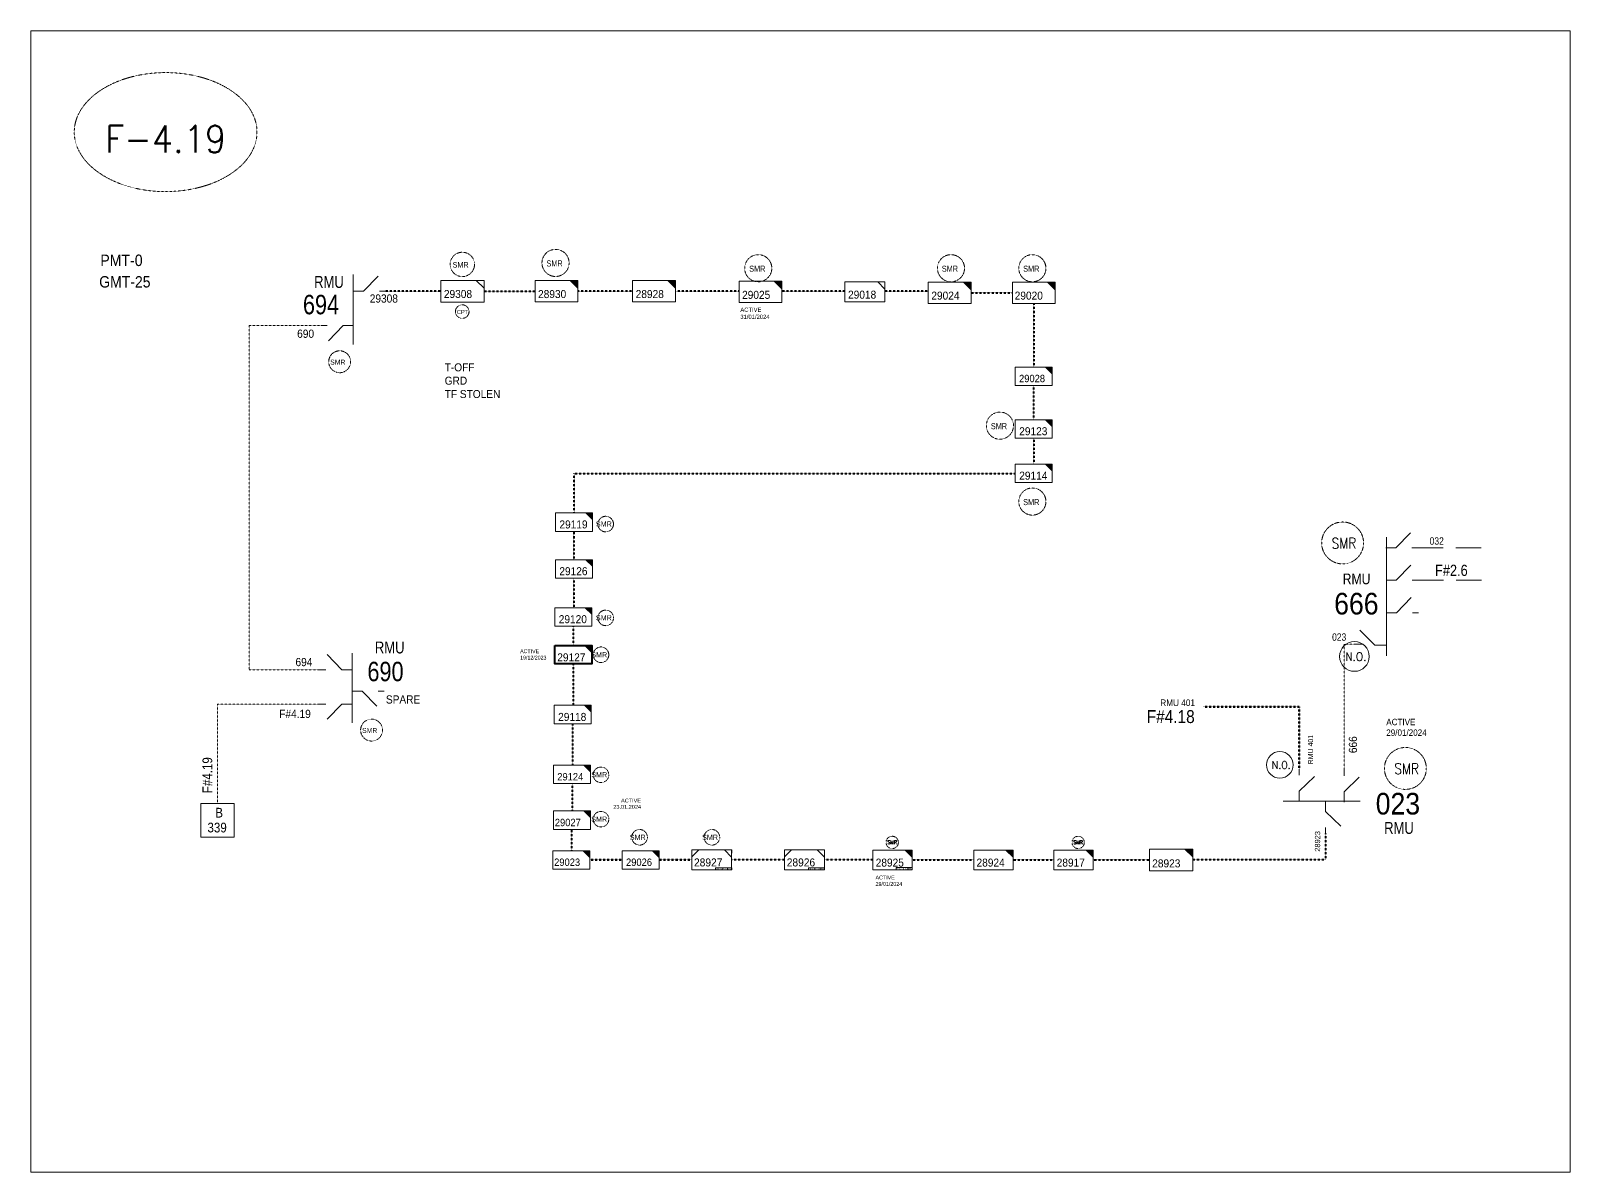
# Model space of a CAD drawing. Header units: metres. Extents: x 65984 to 144644, y -19036 to 23726.
# Drawn here: x 108296 to 110067, y -11304 to -9991 of the extents above; entities that cross this region are included whole.
import ezdxf
from ezdxf.enums import TextEntityAlignment as Align

# ---------------------------------------------------------------- set-up
doc = ezdxf.new("R2010")
doc.units = ezdxf.units.M
doc.header["$MEASUREMENT"] = 0
doc.linetypes.add('DGN Style 3', pattern=[0.013877, 0, -0.013877])
doc.linetypes.add('HIDDEN2', pattern=[2381.25, 1587.5, -793.75])
doc.layers.get('0').update_dxf_attribs({"color": 95, "lineweight": 40})
for name, color, linetype, lineweight in [('CONTRACTOR NAME', 95, 'Continuous', 40), ('d_eos', 111, 'Continuous', 40), ('d_eos no', 121, 'Continuous', 40), ('d_switch', 95, 'Continuous', 40), ('d_tf no', 6, 'Continuous', 40), ('d_ug cable', 95, 'Continuous', 40), ('d_ug main line', 95, 'Continuous', 40), ('d_unit sub', 7, 'Continuous', 40), ('fedr no', 95, 'Continuous', 40), ('GRID STATION  04', 7, 'Continuous', 40), ('Level 37', 7, 'Continuous', 0), ('O H MAIN FEEDER', 4, 'Continuous', 100), ('SW N O', 114, 'Continuous', 30)]:
    doc.layers.add(name, color=color, linetype=linetype, lineweight=lineweight)
doc.styles.add('NASKHF', font='naskhf.shx', dxfattribs={"height": 8})
doc.styles.get("Standard").update_dxf_attribs({"font": 'txt.shx'})
doc.styles.add('Style-Arial', font='arial.ttf')
doc.styles.add('Style-ENGINEERING', font='ENGINEERING.shx')
doc.styles.add('Style-msdefault', font='msdefault.shx')
doc.styles.add('Style-STANDARD', font='STANDARD.shx')

# ---------------------------------------------------------------- blocks, each defined once
blk = doc.blocks.new('TF_8')
at = {"color": 0, "linetype": 'ByBlock', "lineweight": -2}
blk.add_line((6.3, 4.95), (9.9, 1.35), dxfattribs=at)
blk.add_3dface([(-10.1, 4.95), (9.9, 4.95), (9.9, -5.05), (-10.1, -5.05)], dxfattribs=at)
blk = doc.blocks.new('exist.us-1000kva')
at = {"color": 0, "linetype": 'ByBlock', "lineweight": -2, "flags": 128}
blk.add_lwpolyline([(40, 12.9), (32.8, 20), (40, 20)], close=True, dxfattribs=at)
at = {"color": 0, "linetype": 'ByBlock', "lineweight": -2, "extrusion": (0, 0, -1)}
blk.add_solid([(-40, 12.9), (-32.8, 20), (-40, 20)], dxfattribs=at)
at = {"color": 0, "linetype": 'ByBlock', "lineweight": -2, "xscale": 2, "yscale": 2}
blk.add_blockref('TF_8', (20.2, 10.1), dxfattribs=at)
blk = doc.blocks.new('*U1050')
at = {"layer": 'CONTRACTOR NAME', "color": 140, "lineweight": 13, "ltscale": 0.498271, "flags": 128}
for points in [[(1.71, -0.49), (-3.71, -0.49), (-3.71, 0.49), (1.71, 0.49)], [(3.71, -0.49), (1.71, -0.49), (1.71, 0.49), (3.71, 0.49)]]:
    blk.add_lwpolyline(points, close=True, dxfattribs=at)
at = {"layer": 'CONTRACTOR NAME', "color": 140, "lineweight": 13, "style": 'Style-msdefault', "width": 0.945946}
for s, height, p in [('2017.08.17', 0.683, (-3.48, 0.35)), ('MTC', 0.572, (2.05, 0.29))]:
    blk.add_text(s, height=height, dxfattribs=at).set_placement(p, align=Align.TOP_LEFT)
blk = doc.blocks.new('*U1051')
at = {"layer": 'd_eos', "color": 2, "linetype": 'Continuous', "lineweight": 13, "ltscale": 1.588397}
for p, q in [((-4.65, 7.44), (-11.44, 14.45)), ((0, -16.16), (0, 16.17)), ((-12.09, 7.44), (-14.92, 7.44)), ((0, 7.44), (-4.65, 7.44)), ((0, -8.41), (4.65, -8.41)), ((4.65, -8.41), (11.45, -15.42)), ((12.09, -8.41), (14.92, -8.41))]:
    blk.add_line(p, q, dxfattribs=at)
blk = doc.blocks.new('*U2528')
at = {"layer": 'd_unit sub', "color": 2, "linetype": 'Continuous', "lineweight": 13, "flags": 128}
for points in [[(-9.48, 1.38), (-6.07, 4.73), (-9.48, 4.73)], [(9.49, 1.32), (6.02, 4.73), (9.5, 4.73)]]:
    blk.add_lwpolyline(points, close=True, dxfattribs=at)
at = {"layer": 'd_unit sub', "color": 2, "linetype": 'Continuous', "lineweight": 13, "xscale": 0.9486633457507596, "yscale": 0.9486633457507596, "zscale": 0.4380515265747434, "rotation": 359.9999999999999}
blk.add_blockref('TF_8', (0.1, 0.04), dxfattribs=at)
blk = doc.blocks.new('*U2529')
at = {"layer": 'd_tf no', "color": 194, "linetype": 'Continuous', "lineweight": 13, "flags": 128}
for points in [[(-9.48, 1.38), (-6.07, 4.73), (-9.48, 4.73)], [(9.49, 1.32), (6.02, 4.73), (9.5, 4.73)]]:
    blk.add_lwpolyline(points, close=True, dxfattribs=at)
at = {"layer": 'd_tf no', "color": 194, "linetype": 'Continuous', "lineweight": 13, "xscale": 0.9486633457507596, "yscale": 0.9486633457507596, "zscale": 0.4380515265747434, "rotation": 359.9999999999999}
blk.add_blockref('TF_8', (0.1, 0.04), dxfattribs=at)
blk = doc.blocks.new('*U893')
at = {"layer": 'SW N O', "color": 3, "lineweight": 13}
blk.add_circle((0, 0), 16.8, dxfattribs=at)
at = {"layer": 'SW N O', "color": 3, "lineweight": 13, "style": 'Style-STANDARD'}
blk.add_text('N.O.', height=9.6, dxfattribs=at).set_placement((1.7, -0.2), align=Align.MIDDLE_CENTER)

msp = doc.modelspace()

# ---------------------------------------------------------------- linework, layer by layer
at = {"layer": 'CONTRACTOR NAME', "color": 140, "lineweight": 13, "ltscale": 0.498271, "flags": 128}
for points in [[(109203.7, -10955.9), (109190.2, -10955.9), (109190.2, -10953.5), (109203.7, -10953.5)], [(109208.6, -10955.9), (109203.7, -10955.9), (109203.7, -10953.5), (109208.6, -10953.5)]]:
    msp.add_lwpolyline(points, close=True, dxfattribs=at)
at = {"layer": 'CONTRACTOR NAME', "color": 131, "lineweight": 13, "ltscale": 0.498271, "flags": 128}
for points in [[(109304.6, -10955.7), (109291.1, -10955.7), (109291.1, -10953.3), (109304.6, -10953.3)], [(109309.6, -10955.7), (109304.6, -10955.7), (109304.6, -10953.3), (109309.6, -10953.3)]]:
    msp.add_lwpolyline(points, close=True, dxfattribs=at)
at = {"layer": 'd_eos', "color": 7, "linetype": 'Continuous', "lineweight": 13, "ltscale": 1.588397}
for p, q in [((109865.9, -10585.4), (109882.9, -10568)), ((109854.4, -10585.4), (109865.9, -10585.4)), ((109855, -10573), (109855, -10709.8)), ((109884.5, -10585.4), (109891.5, -10585.4)), ((109866.3, -10622.7), (109883.2, -10605.3)), ((109854.7, -10622.7), (109866.3, -10622.7)), ((109884.8, -10622.7), (109891.9, -10622.7)), ((109866.6, -10660.1), (109883.5, -10642.6)), ((109855, -10660.1), (109866.6, -10660.1)), ((109885.1, -10660.1), (109892.1, -10660.1)), ((109841.6, -10697.4), (109824.7, -10680)), ((109827.6, -10696.3), (109820.6, -10696.3)), ((109855, -10697.4), (109841.6, -10697.4)), ((109754.9, -10847), (109754.9, -10839.9)), ((109754.9, -10865.5), (109772.3, -10848.6)), ((109806.3, -10847.7), (109806.3, -10840.7)), ((109806.3, -10866.2), (109823.8, -10849.3)), ((109754.9, -10877), (109754.9, -10865.5)), ((109806.3, -10877.8), (109806.3, -10866.2)), ((109736.4, -10877), (109824.9, -10877)), ((109785.1, -10877), (109785.1, -10888.6)), ((109785.1, -10888.6), (109802.6, -10905.5)), ((109785.1, -10907.1), (109785.1, -10914.2))]:
    msp.add_line(p, q, dxfattribs=at)
at = {"layer": 'd_eos', "color": 2, "linetype": 'Continuous', "lineweight": 13, "ltscale": 1.588397}
for p, q in [((108653.6, -10725.8), (108636.7, -10708.3)), ((108665.2, -10706.5), (108665.2, -10786.9)), ((108635.1, -10725.8), (108628.1, -10725.8)), ((108665.2, -10725.8), (108653.6, -10725.8)), ((108635.1, -10765.2), (108628.1, -10765.2)), ((108653.6, -10765.2), (108636.7, -10782.6)), ((108665.2, -10765.2), (108653.6, -10765.2)), ((108665.2, -10750.2), (108676.8, -10750.2)), ((108676.8, -10750.2), (108693.7, -10767.6)), ((108695.3, -10750.2), (108702.3, -10750.2))]:
    msp.add_line(p, q, dxfattribs=at)
at = {"layer": 'd_ug cable', "color": 194, "linetype": 'DGN Style 3', "lineweight": 40}
for p, q in [((108817.1, -10290.2), (108875.7, -10290.2)), ((109377.3, -10292), (109424.8, -10292)), ((109449.5, -10304.3), (109449.5, -10377.4)), ((109449.5, -10438), (109449.5, -10398.7)), ((109449.5, -10459.3), (109449.5, -10489.2)), ((108918.4, -10856.7), (108918.4, -10888.1)), ((109162.6, -10944.2), (109101.9, -10944.2)), ((109264.4, -10944.5), (109208.6, -10944.5)), ((109309.6, -10944.5), (109380.4, -10944.5))]:
    msp.add_line(p, q, dxfattribs=at)
at = {"layer": 'd_ug cable', "color": 194, "linetype": 'DGN Style 3', "lineweight": 100}
for p, q in [((108938.8, -10944.5), (108976.1, -10944.5)), ((109018.6, -10944.5), (109055.9, -10944.5))]:
    msp.add_line(p, q, dxfattribs=at)
at = {"layer": 'd_ug cable', "color": 194, "linetype": 'DGN Style 3', "lineweight": 40, "flags": 128}
for points in [[(108767.3, -10290.2), (108703.9, -10290.2)], [(108988, -10290.2), (108925, -10290.2)], [(109110.4, -10290.2), (109037.3, -10290.2)], [(109232, -10290.2), (109159.6, -10290.2)], [(109328.1, -10290.2), (109278.3, -10290.2)], [(108920.6, -10545.2), (108920.6, -10499.8), (109428.2, -10499.8)], [(108920.4, -10566.5), (108920.4, -10599)], [(108920.4, -10620.3), (108920.4, -10654.2)], [(108919.7, -10675.5), (108919.7, -10697.7)], [(108919.7, -10719), (108919.7, -10766.6)], [(108919, -10787.8), (108919, -10835.5)], [(108917.6, -10909.3), (108917.6, -10933.8)], [(109785.1, -10914.2), (109785.1, -10944.5), (109632.3, -10944.5)], [(109425.6, -10944.5), (109472.7, -10944.5)], [(109517.8, -10944.5), (109582.7, -10944.5)]]:
    msp.add_lwpolyline(points, dxfattribs=at)
at = {"layer": 'd_ug cable', "color": 194, "linetype": 'DGN Style 3', "lineweight": 13, "flags": 128}
for points in [[(108628.1, -10725.8), (108547, -10725.8), (108547, -10329.7), (108629.6, -10329.7)], [(109806.3, -10840.7), (109806.3, -10696.3), (109820.6, -10696.3)], [(108510.5, -10879.7), (108510.5, -10765.2), (108630.6, -10765.2)]]:
    msp.add_lwpolyline(points, dxfattribs=at)
at = {"layer": 'd_ug cable', "color": 251, "linetype": 'DGN Style 3', "lineweight": 100, "flags": 128}
for points in [[(109644.3, -10768.5), (109754.9, -10768.5)], [(109754.9, -10768.5), (109754.9, -10839.9)]]:
    msp.add_lwpolyline(points, dxfattribs=at)
at = {"layer": 'd_ug cable', "color": 2, "linetype": 'DGN Style 3', "lineweight": 13}
for centre, radius in [((108792.1, -10259.4), 14), ((108899.3, -10257.7), 15.6), ((109132.5, -10263.8), 15.6), ((109354.2, -10263.8), 15.6), ((109447.8, -10263.8), 15.6), ((108651, -10371.4), 12.6), ((109410.5, -10444.9), 15.6), ((109447.8, -10532.2), 15.6), ((108957, -10558.1), 8.96), ((109804.7, -10579.8), 24.1), ((108957, -10666), 8.96), ((108951.6, -10708.4), 8.96), ((108687.7, -10795.1), 12.6), ((109876.9, -10839.2), 24.1), ((108951.6, -10846.5), 8.96), ((108951.6, -10897.6), 8.96), ((108996, -10918.4), 8.96), ((109079.2, -10918.4), 8.96), ((109286.6, -10924.3), 7.08), ((109500.5, -10924.3), 7.08)]:
    msp.add_circle(centre, radius, dxfattribs=at)
at = {"layer": 'd_ug cable', "color": 2, "linetype": 'DGN Style 3', "lineweight": 0}
msp.add_circle((108792, -10313.7), 7.81, dxfattribs=at)
at = {"layer": 'd_ug main line', "color": 1, "linetype": 'HIDDEN2', "lineweight": 13, "ltscale": 0.018289}
for points in [[(109891.5, -10585.4), (109977.3, -10585.4)], [(109891.9, -10622.7), (109977.3, -10622.7)]]:
    msp.add_lwpolyline(points, dxfattribs=at)
at = {"layer": 'fedr no', "color": 82, "linetype": 'DGN Style 3', "lineweight": 13, "true_color": 0x1dc70e}
msp.add_ellipse((108450.8, -10107.2), major_axis=(105.1, 0), ratio=0.651175, dxfattribs=at)
at = {"layer": 'GRID STATION  04', "color": 194, "linetype": 'Continuous', "lineweight": 13, "ltscale": 1.313769, "flags": 128}
msp.add_lwpolyline([(108491.3, -10918.2), (108491.3, -10879.7), (108529.8, -10879.7), (108529.8, -10918.2)], close=True, dxfattribs=at)
at = {"layer": 'O H MAIN FEEDER', "color": 140, "lineweight": 13, "ltscale": 0.861012, "flags": 128}
msp.add_lwpolyline([(110066.5, -9990.7), (108295.7, -9990.7), (108295.7, -11303.6), (110066.5, -11303.6)], close=True, dxfattribs=at)

# ---------------------------------------------------------------- block references
at = {"layer": 'CONTRACTOR NAME', "color": 140, "lineweight": 13, "ltscale": 0.498271, "xscale": 2.48832, "yscale": 2.48832, "zscale": 2.48832}
msp.add_blockref('*U1050', (109092.7, -10954.7), dxfattribs=at)
at = {"layer": 'd_eos', "color": 2, "linetype": 'Continuous', "lineweight": 13, "ltscale": 1.588397, "extrusion": (0, 0, -1), "xscale": 2.488319999999999, "yscale": 2.488319999999999, "zscale": 2.488319999999999, "rotation": 180}
msp.add_blockref('*U1051', (-108666.7, -10311.2), dxfattribs=at)
at = {"layer": 'd_tf no', "color": 2, "linetype": 'Continuous', "lineweight": 40, "xscale": 1.061921083366879, "yscale": 1.061921083366879, "zscale": 1.061921083366879, "rotation": 359.9999999999999}
msp.add_blockref('exist.us-1000kva', (108898.5, -10719), dxfattribs=at)
at = {"layer": 'd_tf no', "color": 194, "linetype": 'Continuous', "lineweight": 13, "xscale": 2.424192175907614, "yscale": 2.424192175907614, "zscale": 2.424192175907614}
msp.add_blockref('*U2529', (109185.6, -10944.4), dxfattribs=at)
at = {"layer": 'd_unit sub', "color": 2, "linetype": 'Continuous', "lineweight": 13}
for name, p, xscale, yscale, zscale in [('TF_8', (108792.4, -10290.1), 2.491792034661326, 2.491792034661326, 1.061921083366879), ('*U2528', (109078.9, -10944.4), 2.424192175907614, 2.424192175907614, 2.424192175907614)]:
    msp.add_blockref(name, p, dxfattribs=dict(at, xscale=xscale, yscale=yscale, zscale=zscale))
at = {"layer": 'd_unit sub', "color": 2, "linetype": 'Continuous', "lineweight": 13, "zscale": 1.061921083366879, "rotation": 359.9999999999999}
for p, xscale, yscale in [((108875.7, -10302.5), 1.230897294320241, 1.230897294320241), ((109328.1, -10304.3), 1.230897294320241, 1.230897294320241), ((109424.8, -10304.3), 1.230897294320241, 1.230897294320241), ((109428.2, -10459.3), 1.061921083366879, 1.061921083366879), ((109428.2, -10510.4), 1.061921083366879, 1.061921083366879), ((108899.4, -10566.5), 1.061921083366879, 1.061921083366879), ((108898.5, -10675.5), 1.061921083366879, 1.061921083366879), ((108897.1, -10856.7), 1.061921083366879, 1.061921083366879), ((108897.1, -10909.3), 1.061921083366879, 1.061921083366879), ((108976.1, -10955.1), 1.061921083366879, 1.061921083366879)]:
    msp.add_blockref('exist.us-1000kva', p, dxfattribs=dict(at, xscale=xscale, yscale=yscale))
at = {"layer": 'd_unit sub', "color": 194, "linetype": 'Continuous', "lineweight": 13, "zscale": 1.061921083366879, "rotation": 359.9999999999999}
for p, xscale, yscale in [((108988, -10302.5), 1.230897294320241, 1.230897294320241), ((109428.2, -10398.7), 1.061921083366879, 1.061921083366879), ((108899.2, -10620.3), 1.061921083366879, 1.061921083366879), ((108897.8, -10787.8), 1.061921083366879, 1.061921083366879), ((108896.3, -10955.1), 1.061921083366879, 1.061921083366879), ((109380.4, -10955.7), 1.129593633916104, 1.129593633916104), ((109582.7, -10956.9), 1.240163015179926, 1.240163015179926)]:
    msp.add_blockref('exist.us-1000kva', p, dxfattribs=dict(at, xscale=xscale, yscale=yscale))
at = {"layer": 'd_unit sub', "color": 131, "linetype": 'Continuous', "lineweight": 13, "zscale": 1.061921083366879, "rotation": 359.9999999999999}
for p, xscale, yscale in [((109110.4, -10303.4), 1.230897294320241, 1.230897294320241), ((109264.4, -10955.7), 1.129593633916104, 1.129593633916104), ((109472.7, -10955.7), 1.129593633916104, 1.129593633916104)]:
    msp.add_blockref('exist.us-1000kva', p, dxfattribs=dict(at, xscale=xscale, yscale=yscale))
at = {"layer": 'd_unit sub', "color": 194, "linetype": 'Continuous', "lineweight": 13, "xscale": 2.312188655945086, "yscale": 2.312188655945086, "zscale": 1.061921083366879}
msp.add_blockref('TF_8', (109255.4, -10290.9), dxfattribs=at)
at = {"layer": 'SW N O', "color": 3, "lineweight": 13}
for p, xscale, yscale, zscale in [((109818.3, -10710.4), 1.015891756576153, 1.015891756576153, 1.015891756576153), ((109732.5, -10835.1), 0.9143025809185379, 0.9143025809185379, 0.9143025809185379)]:
    msp.add_blockref('*U893', p, dxfattribs=dict(at, xscale=xscale, yscale=yscale, zscale=zscale))

# ---------------------------------------------------------------- texts
at = {"color": 4, "insert": (108997.7, -10885.6), "char_height": 4.364, "attachment_point": 9}
msp.add_mtext('\\FENGINEERING;\\H1x;\\W1.09375;ACTIVE\\P23.01.2024', dxfattribs=at)
at = {"layer": 'CONTRACTOR NAME', "color": 140, "lineweight": 13, "style": 'Style-msdefault', "width": 0.945946}
for s, height, p in [('2017.08.17', 1.7, (109190.7, -10953.9)), ('MTC', 1.42, (109204.5, -10954))]:
    msp.add_text(s, height=height, dxfattribs=at).set_placement(p, align=Align.TOP_LEFT)
at = {"layer": 'CONTRACTOR NAME', "color": 131, "lineweight": 13, "style": 'Style-msdefault', "width": 0.945946}
for s, height, p in [('2017.08.17', 1.7, (109291.7, -10953.7)), ('MTC', 1.42, (109305.5, -10953.8))]:
    msp.add_text(s, height=height, dxfattribs=at).set_placement(p, align=Align.TOP_LEFT)
at = {"layer": 'd_eos no', "color": 7, "linetype": 'Continuous', "lineweight": 13, "style": 'Style-Arial', "width": 0.88}
msp.add_text('PMT-0', height=13.18, dxfattribs=at).set_placement((108375.7, -10248.1), align=Align.TOP_LEFT)
at = {"layer": 'd_eos no', "color": 2, "linetype": 'Continuous', "lineweight": 13}
for s, height, style, width, p in [('RMU', 13.69, 'Style-msdefault', 0.818182, (108621.6, -10272.7)), ('694', 22.39, 'Style-msdefault', 0.833333, (108608.7, -10294.4)), ('RMU', 13.69, 'Style-msdefault', 0.818182, (108691.5, -10693.2)), ('690', 22.39, 'Style-msdefault', 0.833333, (108682.9, -10716.5)), ('023', 24.88, 'Style-Arial', 0.88, (109842.8, -10867.3)), ('RMU', 13.69, 'Style-msdefault', 0.818182, (109852.5, -10900.8))]:
    msp.add_text(s, height=height, dxfattribs=dict(at, style=style, width=width)).set_placement(p, align=Align.TOP_LEFT)
at = {"layer": 'd_eos no', "color": 7, "linetype": 'Continuous', "lineweight": 13, "insert": (108374.4, -10272.9), "char_height": 13.088, "attachment_point": 1, "style": 'NASKHF'}
msp.add_mtext('\\fArial|b0|i0|c178178|p39;\\H1x;\\W0.88;GMT-25\\P', dxfattribs=at)
at = {"layer": 'd_switch', "color": 7, "linetype": 'Continuous', "lineweight": 13, "style": 'Style-ENGINEERING', "width": 0.921053}
for s, p in [('29308', (108685.6, -10293.9)), ('690', (108602.1, -10334.4)), ('F#4.19', (108581.5, -10771.7))]:
    msp.add_text(s, height=9.46, dxfattribs=at).set_placement(p, align=Align.TOP_LEFT)
at = {"layer": 'd_switch', "color": 7, "linetype": 'Continuous', "lineweight": 13, "style": 'Style-ENGINEERING', "width": 0.857143}
for s, p in [('032', (109921.1, -10573.3)), ('023', (109808.9, -10683.8))]:
    msp.add_text(s, height=8.53, dxfattribs=at).set_placement(p, align=Align.TOP_RIGHT)
at = {"layer": 'd_switch', "color": 55, "linetype": 'Continuous', "lineweight": 13, "style": 'Style-ENGINEERING', "width": 0.857143}
msp.add_text('F#2.6', height=12.83, dxfattribs=at).set_placement((109948.6, -10604.9), align=Align.TOP_RIGHT)
at = {"layer": 'd_switch', "color": 7, "linetype": 'Continuous', "lineweight": 13, "style": 'Style-ENGINEERING', "width": 0.921053}
msp.add_text('694', height=9.46, rotation=0.0075, dxfattribs=at).set_placement((108619.6, -10712.1), align=Align.TOP_RIGHT)
at = {"layer": 'd_switch', "color": 94, "linetype": 'Continuous', "lineweight": 13, "style": 'Style-ENGINEERING', "width": 0.921053}
msp.add_text('SPARE', height=9.46, dxfattribs=at).set_placement((108704.2, -10755.1), align=Align.TOP_LEFT)
at = {"layer": 'd_switch', "color": 7, "linetype": 'Continuous', "lineweight": 13, "style": 'Style-ENGINEERING', "width": 0.921053}
for s, height, rotation, p in [('RMU 401', 7.66, 359.9925, (109595, -10759.8)), ('RMU 401', 5.72, 89.9925, (109765, -10834.5)), ('666', 9.46, 89.9925, (109811.8, -10821.6))]:
    msp.add_text(s, height=height, rotation=rotation, dxfattribs=at).set_placement(p, align=Align.TOP_LEFT)
at = {"layer": 'd_switch', "color": 7, "linetype": 'Continuous', "lineweight": 13, "ltscale": 0.762269, "style": 'Style-ENGINEERING', "width": 0.921053}
msp.add_text('28923', height=6.08, rotation=89.9925, dxfattribs=at).set_placement((109772.8, -10935), align=Align.TOP_LEFT)
at = {"layer": 'd_tf no', "color": 2, "linetype": 'Continuous', "lineweight": 13, "style": 'Style-msdefault'}
for s, height, width, p in [('29308', 9.21, 0.945946, (108770.9, -10288.8)), ('28930', 9.21, 0.945946, (108879.2, -10288.9)), ('29024', 9.21, 0.945946, (109331.6, -10290.7)), ('29020', 9.21, 0.945946, (109427.5, -10290.7)), ('29123', 9.21, 0.945946, (109432.7, -10446.7)), ('29114', 9.21, 0.945946, (109432.7, -10497.8)), ('29119', 9.21, 0.945946, (108903.8, -10553.9)), ('29120', 9.21, 0.945946, (108903, -10662.9)), ('29124', 8.5, 0.945946, (108901.3, -10844.5)), ('29026', 8.5, 0.945946, (108980.4, -10942.8)), ('28927', 9.21, 0.953514, (109058.6, -10942.7))]:
    msp.add_text(s, height=height, dxfattribs=dict(at, width=width)).set_placement(p, align=Align.TOP_LEFT)
at = {"layer": 'd_tf no', "color": 194, "linetype": 'Continuous', "lineweight": 13, "style": 'Style-msdefault'}
for s, height, width, p in [('28928', 9.21, 0.945946, (108991.5, -10288.9)), ('29018', 9.21, 0.945946, (109235.8, -10289.6)), ('29028', 8.5, 0.945946, (109432.5, -10386.4)), ('29126', 9.21, 0.945946, (108903.7, -10607.7)), ('29118', 9.21, 0.945946, (108902.3, -10775.3)), ('29023', 8.5, 0.945946, (108897.7, -10942.8)), ('28926', 9.21, 0.953514, (109165.3, -10942.7)), ('28924', 9.21, 0.945946, (109383.6, -10942.9)), ('28923', 9.21, 0.945946, (109585.7, -10943.8))]:
    msp.add_text(s, height=height, dxfattribs=dict(at, width=width)).set_placement(p, align=Align.TOP_LEFT)
at = {"layer": 'd_tf no', "color": 131, "linetype": 'Continuous', "lineweight": 13, "style": 'Style-msdefault', "width": 0.945946}
for s, p in [('29025', (109113.9, -10289.8)), ('28925', (109267.6, -10942.9)), ('28917', (109475.8, -10942.9))]:
    msp.add_text(s, height=9.21, dxfattribs=at).set_placement(p, align=Align.TOP_LEFT)
at = {"layer": 'd_tf no', "color": 1, "linetype": 'Continuous', "lineweight": 13, "style": 'Style-msdefault', "width": 0.945946}
msp.add_text('CPT', height=4.77, dxfattribs=at).set_placement((108785.7, -10311.8), align=Align.TOP_LEFT)
at = {"layer": 'd_tf no', "color": 121, "linetype": 'Continuous', "lineweight": 40, "style": 'Style-msdefault', "width": 0.945946}
msp.add_text('29127', height=9.21, dxfattribs=at).set_placement((108901.3, -10706.8), align=Align.TOP_LEFT)
at = {"layer": 'd_tf no', "color": 121, "linetype": 'Continuous', "lineweight": 13, "style": 'Style-msdefault', "width": 0.945946}
msp.add_text('29027', height=8.5, dxfattribs=at).set_placement((108898.5, -10897.1), align=Align.TOP_LEFT)
at = {"layer": 'd_tf no', "color": 131, "linetype": 'Continuous', "lineweight": 40, "attachment_point": 1, "style": 'NASKHF'}
for s, insert, char_height in [('\\Fmsdefault;\\H1x;\\W0.945946;ACTIVE\\P31/01/2024', (109111.9, -10309.1), 4.881), ('\\Fmsdefault;\\H1x;\\W0.945946;ACTIVE\\P29/01/2024', (109854.9, -10782.1), 7.347), ('\\Fmsdefault;\\H1x;\\W0.945946;ACTIVE\\P29/01/2024', (109267.4, -10962.4), 4.459)]:
    msp.add_mtext(s, dxfattribs=dict(at, insert=insert, char_height=char_height))
at = {"layer": 'd_tf no', "color": 2, "linetype": 'Continuous', "lineweight": 13, "insert": (108771.8, -10373.2), "char_height": 9.207, "attachment_point": 1, "style": 'NASKHF'}
msp.add_mtext('\\Fmsdefault;\\H1x;\\W0.945946;T-OFF \\PGRD\\PTF STOLEN', dxfattribs=at)
at = {"layer": 'd_tf no', "color": 1, "linetype": 'Continuous', "lineweight": 40, "ltscale": 2.501299, "char_height": 12.329, "width": 66.68, "attachment_point": 5, "line_spacing_factor": 1.2, "style": 'Style-STANDARD'}
for insert in [(109806.2, -10580.1), (109878.4, -10839.5)]:
    msp.add_mtext('\\H1x;\\W0.909091;SMR\\P', dxfattribs=dict(at, insert=insert))
at = {"layer": 'd_tf no', "color": 121, "linetype": 'Continuous', "lineweight": 40, "insert": (108858.6, -10702.2), "char_height": 4.396, "attachment_point": 1, "style": 'NASKHF'}
msp.add_mtext('\\Fmsdefault;\\H1x;\\W0.945946;ACTIVE\\P19/12/2023', dxfattribs=at)
at = {"layer": 'd_tf no', "color": 1, "linetype": 'Continuous', "lineweight": 40, "ltscale": 1.163586, "char_height": 4.266, "attachment_point": 5, "line_spacing_factor": 1.2, "style": 'Style-STANDARD'}
for insert in [(109286.6, -10924.1), (109500.4, -10924.1)]:
    msp.add_mtext('\\H1x;\\W0.909091;SMR\\P', dxfattribs=dict(at, insert=insert))
at = {"layer": 'fedr no', "color": 6, "linetype": 'Continuous', "lineweight": 13, "insert": (108450.8, -10115.2), "char_height": 31.28, "attachment_point": 5, "style": 'Style-STANDARD'}
msp.add_mtext('F-4.19', dxfattribs=at)
at = {"layer": 'GRID STATION  04', "color": 55, "linetype": 'Continuous', "lineweight": 13, "style": 'Style-msdefault', "width": 0.888889}
msp.add_text('F#4.18', height=14.9, dxfattribs=at).set_placement((109579.4, -10772.1), align=Align.TOP_LEFT)
at = {"layer": 'GRID STATION  04', "color": 194, "linetype": 'Continuous', "lineweight": 13, "style": 'Style-msdefault', "width": 0.888889}
msp.add_text('F#4.19', height=11.2, rotation=90, dxfattribs=at).set_placement((108493.2, -10867.7), align=Align.TOP_LEFT)
for s, p in [('B', (108507.9, -10884.5)), ('339', (108498.9, -10901.6))]:
    msp.add_text(s, height=11.2, dxfattribs=at).set_placement(p, align=Align.TOP_LEFT)
at = {"layer": 'Level 37', "color": 1, "linetype": 'Continuous', "lineweight": 13, "ltscale": 0.894638, "style": 'Style-msdefault', "width": 0.86}
msp.add_text('SMR', height=6.36, rotation=359.9996, dxfattribs=at).set_placement((108799.4, -10263.1), align=Align.RIGHT)
at = {"layer": 'Level 37', "color": 1, "linetype": 'Continuous', "lineweight": 13, "ltscale": 0.994042, "style": 'Style-msdefault', "width": 0.86}
for p in [(108907.5, -10261.8), (109140.7, -10267.9), (109362.3, -10267.9), (109455.9, -10267.9), (109418.7, -10449), (109455.9, -10536.3)]:
    msp.add_text('SMR', height=7.06, rotation=359.9996, dxfattribs=at).set_placement(p, align=Align.RIGHT)
at = {"layer": 'Level 37', "color": 1, "linetype": 'Continuous', "lineweight": 13, "ltscale": 0.805174, "style": 'Style-msdefault', "width": 0.86}
for p in [(108657.6, -10374.7), (108694.3, -10798.4)]:
    msp.add_text('SMR', height=5.72, rotation=359.9996, dxfattribs=at).set_placement(p, align=Align.RIGHT)
at = {"layer": 'Level 37', "color": 1, "linetype": 'Continuous', "lineweight": 13, "style": 'Style-msdefault', "width": 0.86}
for p in [(108964, -10561), (108964, -10668.9), (108958.7, -10711.4), (108958.7, -10849.4), (108958.7, -10900.5), (109003, -10921.4), (109086.2, -10921.4)]:
    msp.add_text('SMR', height=5.99, rotation=359.9996, dxfattribs=at).set_placement(p, align=Align.RIGHT)
at = {"layer": 'Level 37', "color": 2, "linetype": 'Continuous', "lineweight": 13}
for s, height, style, width, p in [('RMU', 12.19, 'Style-msdefault', 0.86, (109804.8, -10615.1)), ('666', 24.88, 'Style-Arial', 0.88, (109795, -10637.2))]:
    msp.add_text(s, height=height, dxfattribs=dict(at, style=style, width=width)).set_placement(p, align=Align.TOP_LEFT)

doc.saveas('drawing.dxf')
